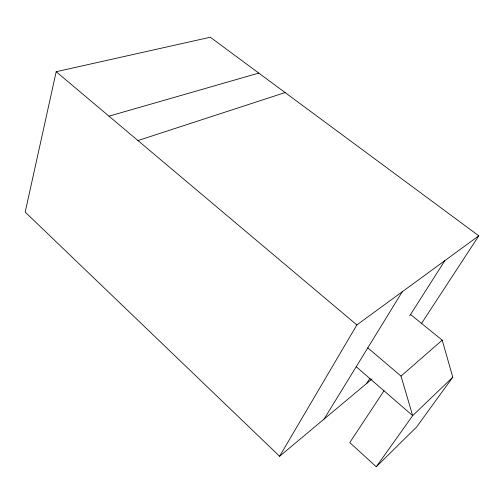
<?xml version="1.0" encoding="UTF-8"?>
<svg xmlns="http://www.w3.org/2000/svg" width="504" height="504" viewBox="0 0 504 504"><rect width="100%" height="100%" fill="white"/><g stroke="black" fill="none" stroke-linecap="round" stroke-linejoin="round"><path stroke-width="0.76" d="M421.281 323.789L478.8 235.815L210.307 37.233L56.19 71.707L25.2 212.102L279.6 456.277L371.971 379.021M279.6 456.277L356.857 324.935L478.8 235.815M324.066 419.089L402.236 291.772M366.616 383.494L369.98 378.214M409.733 315.775L444.843 260.631M383.998 390.802L349.776 442.569L376.274 466.767L416.6 427.02L452.781 377.187L442.21 340.156L410.558 314.477M376.274 466.767L412.681 415.655L452.781 377.187M356.215 366.729L412.681 415.655L401.026 376.104L442.21 340.156M137.939 140.559L285.119 92.566M108.984 116.172L258.779 73.086M56.19 71.707L356.857 324.935M367.8 347.861L401.026 376.104"/></g></svg>
